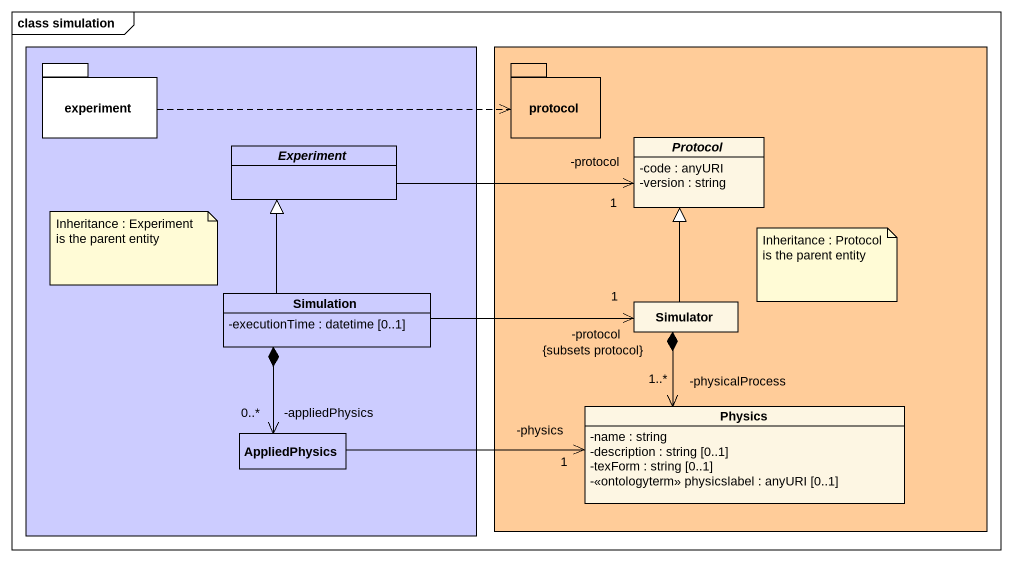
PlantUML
@startuml
mainframe class simulation
hide circle
hide empty members
skinparam classAttributeIconSize 0
rectangle " " as rectangle1 #CCCCFF {
  package experiment {
  }
  abstract class Experiment #CCCCFF
  class Simulation #CCCCFF {
    -executionTime : datetime [0..1]
  }
  class AppliedPhysics #CCCCFF
}
rectangle " " as rectangle2 #FFCC99 {
  package "protocol" as protocol_ #FFCC99 {
  }
  abstract class "Protocol" as Protocol_ {
    -code : anyURI
    -version : string
  }
  class Simulator
  class Physics {
    -name : string
    -description : string [0..1]
    -texForm : string [0..1]
    -<<ontologyterm>> physicslabel : anyURI [0..1]
  }
}
experiment .right.> protocol_
Experiment -right-> "-protocol\n1" Protocol_
Simulation -up-|> Experiment
Simulation -right-> "-protocol\n1\n{subsets protocol}" Simulator
Simulation *--> "-appliedPhysics\n0..*" AppliedPhysics
Simulator -up-|> Protocol_
Simulator *--> "-physicalProcess\n1..*" Physics
AppliedPhysics -right-> "-physics\n1" Physics
note as N1
  Inheritance : Experiment is the parent entity
end note
note as N2
  Inheritance : Protocol is the parent entity
end note
@enduml
